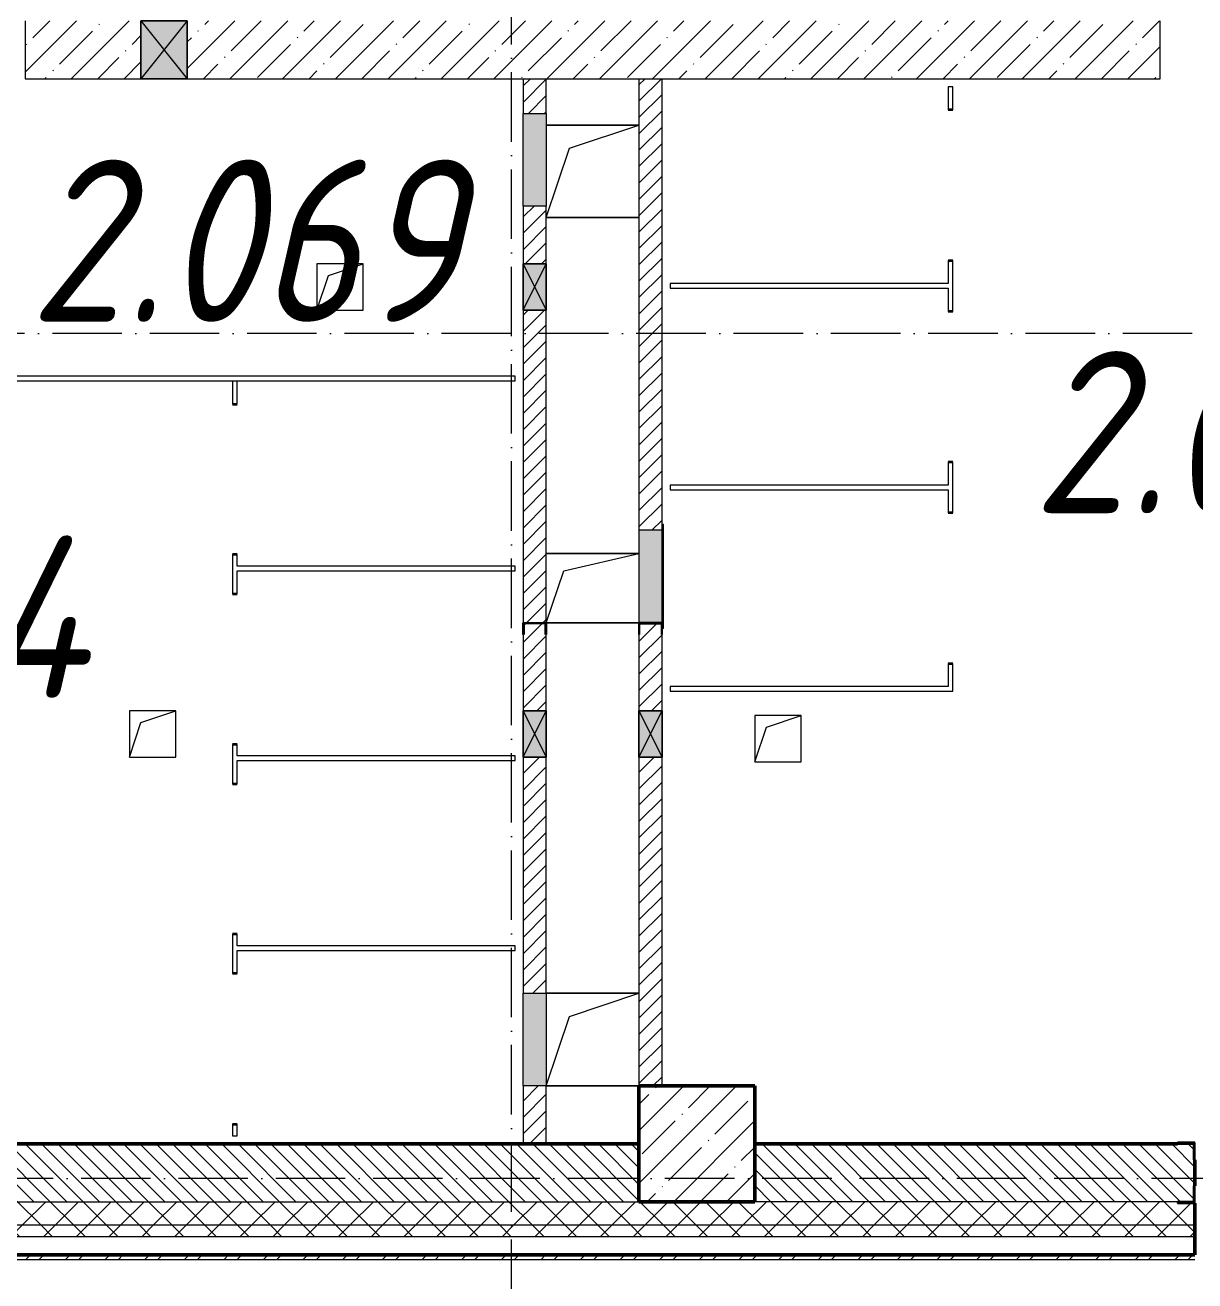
# Model space of a CAD drawing. Header units: millimetres. Extents: x -12989 to 629078, y -109036 to 555275.
# Drawn here: x 51010 to 56060, y 61453 to 66876 of the extents above; entities that cross this region are included whole.
import ezdxf

# ---------------------------------------------------------------- set-up
doc = ezdxf.new("R2010")
doc.units = ezdxf.units.MM
doc.linetypes.add('50_200_ШТРИХ_1Т_ш5_п1_п1_', pattern=[700, 500, -100, 0, -100])
for name, color, linetype, lineweight in [('A-DETL-GENF-OTLN', 7, 'Continuous', 9), ('A-DOOR-OPNG-MCUT', 7, 'Continuous', 35), ('A-FLOR-____-OTLN', 7, 'Continuous', 9), ('A-GENM-____-MCUT', 7, 'Continuous', 25), ('A-GENM-____-OTLN', 7, 'Continuous', 9), ('A-GENM-____-OTLN-1', 7, 'Continuous', 25), ('A-GLAZ-____-OTLN', 7, 'Continuous', 9), ('A-WALL-____-MCUT-1', 7, 'Continuous', 9), ('A-WALL-____-MCUT-2', 7, 'Continuous', 50), ('A-WALL-____-MCUT-3', 7, 'Continuous', 9), ('A-WALL-____-PATT-1', 7, 'Continuous', 9), ('A-WALL-FNSH-MCUT-1', 7, 'Continuous', 9), ('S-COLS-____-MCUT', 7, 'Continuous', 50), ('S-COLS-____-OTLN', 7, 'Continuous', 9), ('S-GRID-____-OTLN-1', 7, '50_200_ШТРИХ_1Т_ш5_п1_п1_', 9), ('Марки помещений', 7, 'Continuous', 9)]:
    doc.layers.add(name, color=color, linetype=linetype, lineweight=lineweight)
doc.layers.add('A-DOOR-____-OTLN-1', color=7, linetype='Continuous', lineweight=9, true_color=0xffffff)
doc.layers.add('A-GLAZ-____-OTLN-1', color=7, linetype='Continuous', lineweight=9, true_color=0xc0c0c0)
doc.styles.add('ISOCPEUR_I_3', font='isocpeui.ttf', dxfattribs={"width": 0.85, "height": 2.2})
pattern_1 = [(135, (43259.71, 63713.66), (-35.35534, -35.35534), [])]
pattern_2 = [(45, (43259.71, 63713.66), (-70.71068, 70.71068), []), (135, (43259.71, 63713.66), (-70.71068, -70.71068), [])]
pattern_3 = [(45, (43259.71, 63713.66), (-35.35534, 35.35534), [])]

# ---------------------------------------------------------------- blocks, each defined once
blk = doc.blocks.new('BSC_Колонна _Прямоугольная - 500х500-V64-АР1_План отверстий 2 этажа в осях 1-64_А-ГГ')
at = {"layer": 'S-COLS-____-OTLN'}
h = blk.add_hatch(dxfattribs=at)
h.set_pattern_fill('FP_93', color=256, style=0, pattern_type=2)
h.set_pattern_definition([(45, (-10650, 1668.96), (-114.0493, 114.0493), []), (45, (-10535.95, 1668.96), (-114.0493, 114.0493), [201.612, -40.322, 3.353, -36.97])])
h.paths.add_polyline_path([(-250, -250), (250, -250), (250, 250), (-250, 250)], flags=0)
at = {"layer": 'S-COLS-____-MCUT'}
for p, q in [((250, 250), (-250, 250)), ((-250, 250), (-250, -250)), ((250, -250), (250, 250)), ((-250, -250), (250, -250))]:
    blk.add_line(p, q, dxfattribs=at)
blk = doc.blocks.new('DOR_ДУ_распашная__1Ст_Прямоугольная_ШЕР - Вн_650х2100h_Кабинки С_у-17949503-АР1_План отверстий 2 этажа в осях 1-64_А-ГГ')
at = {"layer": 'A-DOOR-OPNG-MCUT'}
for p, q in [((-325, 10), (-325, -10)), ((325, -10), (325, 10))]:
    blk.add_line(p, q, dxfattribs=at)
blk = doc.blocks.new('DOR_ДУ_распашная__1Ст_Прямоугольная_ШЕР - Вн_650х2100h_Кабинки С_у-17949507-АР1_План отверстий 2 этажа в осях 1-64_А-ГГ')
at = {"layer": 'A-DOOR-OPNG-MCUT'}
for p, q in [((-325, -10), (-325, 10)), ((325, 10), (325, -10))]:
    blk.add_line(p, q, dxfattribs=at)
blk = doc.blocks.new('DOR_ДУ_распашная__1Ст_Прямоугольная_ШЕР - Вн_650х2100h_Кабинки С_у-19996353-АР1_План отверстий 2 этажа в осях 1-64_А-ГГ')
at = {"layer": 'A-DOOR-OPNG-MCUT'}
for p, q in [((-325, 10), (-325, -10)), ((325, -10), (325, 10))]:
    blk.add_line(p, q, dxfattribs=at)
blk = doc.blocks.new('Фахверк_СКБ_Уголок - 250_2700-27497298-АР1_План отверстий 2 этажа в осях 1-64_А-ГГ')
at = {"layer": 'A-GENM-____-MCUT'}
for p, q in [((200, 181), (125, 181)), ((125, 181), (125, 106)), ((131, 106), (131, 175)), ((131, 175), (200, 175)), ((200, 175), (200, 181)), ((125, 106), (131, 106)), ((131, -6), (125, -6)), ((125, -6), (125, -81)), ((131, -75), (131, -6)), ((125, -81), (200, -81)), ((200, -75), (131, -75)), ((200, -81), (200, -75))]:
    blk.add_line(p, q, dxfattribs=at)
blk = doc.blocks.new('154_Фахверк_СКБ_Швеллер - Тип_100_3960-28331862-АР1_План отверстий 2 этажа в осях 1-64_А-ГГ')
at = {"layer": 'A-GENM-____-MCUT'}
for p, q in [((175, 50), (125, 50)), ((125, 50), (125, -50)), ((128, 47), (175, 47)), ((128, -47), (128, 47)), ((175, 47), (175, 50)), ((125, -50), (175, -50)), ((175, -47), (128, -47)), ((175, -50), (175, -47))]:
    blk.add_line(p, q, dxfattribs=at)
blk = doc.blocks.new('154_Фахверк_СКБ_Швеллер - Тип_100_3960-28333271-АР1_План отверстий 2 этажа в осях 1-64_А-ГГ')
at = {"layer": 'A-GENM-____-MCUT'}
for p, q in [((125, 50), (175, 50)), ((125, -50), (125, 50)), ((128, 47), (128, -47)), ((175, 47), (128, 47)), ((175, 50), (175, 47)), ((175, -50), (125, -50)), ((128, -47), (175, -47)), ((175, -47), (175, -50))]:
    blk.add_line(p, q, dxfattribs=at)
blk = doc.blocks.new('AR_Отверстие Ниша - Лючок-32405868-АР1_План отверстий 2 этажа в осях 1-64_А-ГГ')
at = {"layer": 'A-GLAZ-____-OTLN'}
blk.add_hatch(color=256, dxfattribs=at).paths.add_polyline_path([(-200, -50), (200, -50), (200, 50), (-200, 50), (-200, -47)], flags=0)
for p, q in [((200, 50), (-200, 50)), ((200, -50), (200, 50)), ((-200, -50), (200, -50))]:
    blk.add_line(p, q, dxfattribs=at)
blk = doc.blocks.new('Л_Общий_Лючок - Лючок-29677405-АР1_План отверстий 2 этажа в осях 1-64_А-ГГ')
at = {"layer": 'A-GLAZ-____-OTLN-1'}
blk.add_hatch(color=256, dxfattribs=at).paths.add_polyline_path([(400, 0), (424, 0), (424, 6), (-24, 6), (-24, 0), (0, 0)], flags=0)
at = {"layer": 'A-GLAZ-____-OTLN'}
for p, q in [((424, 6), (-24, 6)), ((-24, 6), (-24, 0)), ((424, 6), (424, 0))]:
    blk.add_line(p, q, dxfattribs=at)
blk = doc.blocks.new('AR_Отверстие Ниша - Лючок-32405936-АР1_План отверстий 2 этажа в осях 1-64_А-ГГ')
at = {"layer": 'A-GLAZ-____-OTLN'}
blk.add_hatch(color=256, dxfattribs=at).paths.add_polyline_path([(-200, -50), (200, -50), (200, 50), (-200, 50)], flags=0)
for p, q in [((-200, 50), (200, 50)), ((-200, -50), (-200, 50)), ((200, 50), (200, -50)), ((200, -50), (-200, -50))]:
    blk.add_line(p, q, dxfattribs=at)
blk = doc.blocks.new('AR_Отверстие Ниша - Лючок-32405898-АР1_План отверстий 2 этажа в осях 1-64_А-ГГ')
at = {"layer": 'A-GLAZ-____-OTLN'}
blk.add_hatch(color=256, dxfattribs=at).paths.add_polyline_path([(-200, -50), (200, -50), (200, 50), (-200, 50)], flags=0)
for p, q in [((-200, 50), (200, 50)), ((-200, -50), (-200, 50)), ((200, 50), (200, -50)), ((200, -50), (-200, -50))]:
    blk.add_line(p, q, dxfattribs=at)
blk = doc.blocks.new('AR_Отверстие прямоугольное _в стене_ - AR_Отверстие прямоугольное _в стене__ВК-32402728-АР1_План отверстий 2 этажа в осях 1-64_А-ГГ')
at = {"layer": 'A-GLAZ-____-OTLN'}
blk.add_hatch(color=256, dxfattribs=at).paths.add_polyline_path([(-100, -50), (100, -50), (100, 50), (-100, 50)], flags=0)
at = {"layer": 'A-DETL-GENF-OTLN'}
for p, q in [((-100, -50), (-100, 50)), ((-100, 50), (100, 50)), ((100, 50), (-100, -50)), ((-100, 50), (100, -50)), ((100, 50), (-100, 50)), ((-100, 50), (-100, -50)), ((100, 50), (100, -50)), ((100, -50), (100, 50)), ((100, -50), (-100, -50)), ((-100, -50), (100, -50))]:
    blk.add_line(p, q, dxfattribs=at)
blk = doc.blocks.new('AR_Отверстие прямоугольное _в стене_ - AR_Отверстие прямоугольное _в стене__ВК-32402434-АР1_План отверстий 2 этажа в осях 1-64_А-ГГ')
at = {"layer": 'A-GLAZ-____-OTLN'}
blk.add_hatch(color=256, dxfattribs=at).paths.add_polyline_path([(-100, -50), (100, -50), (100, 50), (-100, 50)], flags=0)
at = {"layer": 'A-DETL-GENF-OTLN'}
for p, q in [((-100, -50), (-100, 50)), ((-100, 50), (100, 50)), ((100, 50), (-100, -50)), ((-100, 50), (100, -50)), ((100, 50), (-100, 50)), ((-100, 50), (-100, -50)), ((100, 50), (100, -50)), ((100, -50), (100, 50)), ((100, -50), (-100, -50)), ((-100, -50), (100, -50))]:
    blk.add_line(p, q, dxfattribs=at)
blk = doc.blocks.new('AR_Отверстие прямоугольное _в плите_ - AR_Отверстие прямоугольное _в плите_-30459207-АР1_План отверстий 2 этажа в осях 1-64_А-ГГ')
at = {"layer": 'A-GENM-____-OTLN'}
for p, q in [((100, 100), (-100, 100)), ((-100, 100), (-100, -100)), ((-50, 50), (100, 100)), ((100, -100), (100, 100)), ((-100, -100), (-50, 50)), ((-100, -100), (100, -100))]:
    blk.add_line(p, q, dxfattribs=at)
blk = doc.blocks.new('AR_Отверстие прямоугольное _в плите_ - AR_Отверстие прямоугольное _в плите_-30459211-АР1_План отверстий 2 этажа в осях 1-64_А-ГГ')
at = {"layer": 'A-GENM-____-OTLN'}
for p, q in [((200, 200), (-200, 200)), ((-100, 100), (200, 200)), ((-200, -200), (-100, 100)), ((-200, -200), (200, -200))]:
    blk.add_line(p, q, dxfattribs=at)
blk = doc.blocks.new('AR_Отверстие прямоугольное _в плите_ - AR_Отверстие прямоугольное _в плите_-30459214-АР1_План отверстий 2 этажа в осях 1-64_А-ГГ')
at = {"layer": 'A-GENM-____-OTLN'}
for p, q in [((200, 150), (-200, 150)), ((-125, 75), (200, 150)), ((-200, -150), (-125, 75)), ((-200, -150), (200, -150))]:
    blk.add_line(p, q, dxfattribs=at)
blk = doc.blocks.new('AR_Отверстие прямоугольное _в стене__БезПР - AR_Отверстие прямоугольное _в стене__БезПР-30229691-АР1_План отверстий 2 этажа в осях 1-64_А-ГГ')
at = {"layer": 'A-GLAZ-____-OTLN-1'}
blk.add_hatch(color=256, dxfattribs=at).paths.add_polyline_path([(100, -125), (100, 125), (-100, 125), (-100, -125)], flags=0)
at = {"layer": 'A-DETL-GENF-OTLN'}
for p, q in [((-100, -125), (-100, 125)), ((-100, 125), (100, 125)), ((100, 125), (-100, -125)), ((-100, 125), (100, -125)), ((100, 125), (-100, 125)), ((-100, 125), (-100, -125)), ((100, 125), (100, -125)), ((100, -125), (100, 125)), ((100, -125), (-100, -125)), ((-100, -125), (100, -125))]:
    blk.add_line(p, q, dxfattribs=at)
blk = doc.blocks.new('2этаж')
at = {"layer": 'S-GRID-____-OTLN-1', "color": 251, "ltscale": 0.6, "true_color": 0x636466}
for p, q in [((-5741.7, 454533.3), (-5741.7, 508896.9)), ((88359, 460847), (-20260.4, 460847)), ((88482.7, 457197), (-20260.4, 457197))]:
    blk.add_line(p, q, dxfattribs=at)

msp = doc.modelspace()

# ---------------------------------------------------------------- hatches: boundary and pattern name
at = {"layer": 'A-WALL-____-PATT-1'}
h = msp.add_hatch(dxfattribs=at)
h.set_pattern_fill('FP_25', color=256, style=0, pattern_type=2)
h.set_pattern_definition([(45, (43259.71, 63713.66), (-114.0493, 114.0493), []), (45, (43373.76, 63713.66), (-114.0493, 114.0493), [201.612, -40.322, 3.353, -36.97])])
h.paths.add_polyline_path([(55909.7115, 66644.7006), (55909.7115, 66894.7006), (51709.7115, 66894.7006), (51709.7115, 66644.7006), (55618.2719, 66644.7006)], flags=0)
h.paths.add_polyline_path([(51509.7115, 66644.7006), (51509.7115, 66894.7006), (51009.7115, 66894.7006), (51009.7115, 66644.7006)], flags=0)
h = msp.add_hatch(dxfattribs=at)
h.set_pattern_fill('FP_5', color=256, style=0, pattern_type=2)
h.set_pattern_definition(pattern_3)
h.paths.add_polyline_path([(53259.7115, 62044.7006), (53259.7115, 62294.7006), (53159.7115, 62294.7006), (53159.7115, 62044.7006)], flags=0)
h.paths.add_polyline_path([(53159.7115, 62694.7006), (53259.7115, 62694.7006), (53259.7115, 63714.7006), (53159.7115, 63714.7006), (53159.7115, 62729.5792)], flags=0)
h.paths.add_polyline_path([(53159.7115, 63914.7006), (53259.7115, 63914.7006), (53259.7115, 64244.7006), (53256.7115, 64244.7006), (53256.7115, 64291.7006), (53162.7115, 64291.7006), (53162.7115, 64244.7006), (53159.7115, 64244.7006)], flags=0)
h.paths.add_polyline_path([(53256.7115, 64294.7006), (53259.7115, 64294.7006), (53259.7115, 65644.7006), (53159.7115, 65644.7006), (53159.7115, 64294.7006), (53162.903, 64294.7006)], flags=0)
h.paths.add_polyline_path([(53259.7115, 65844.7006), (53259.7115, 66094.7006), (53159.7115, 66094.7006), (53159.7115, 65844.7006)], flags=0)
h.paths.add_polyline_path([(53159.7115, 66494.7006), (53259.7115, 66494.7006), (53259.7115, 66644.7006), (53159.7115, 66644.7006)], flags=0)
h = msp.add_hatch(dxfattribs=at)
h.set_pattern_fill('FP_5', color=256, style=0, pattern_type=2)
h.set_pattern_definition(pattern_3)
h.paths.add_polyline_path([(53659.7115, 62294.7006), (53759.7115, 62294.7006), (53759.7115, 63714.7006), (53659.7115, 63714.7006), (53659.7115, 62729.5792)], flags=0)
h.paths.add_polyline_path([(53759.7115, 63914.7006), (53759.7115, 64244.7006), (53756.7115, 64244.7006), (53756.7115, 64291.7006), (53662.7115, 64291.7006), (53662.7115, 64244.7006), (53659.7115, 64244.7006), (53659.7115, 63914.7006), (53756.7115, 63914.7006)], flags=0)
h.paths.add_polyline_path([(53759.7115, 64694.7006), (53759.7115, 66644.7006), (53659.7115, 66644.7006), (53659.7115, 64694.7006)], flags=0)
h = msp.add_hatch(dxfattribs=at)
h.set_pattern_fill('FP_6', color=256, style=0, pattern_type=2)
h.set_pattern_definition(pattern_1)
h.paths.add_polyline_path([(53659.7115, 61794.7006), (53659.7115, 62044.7006), (50665.7115, 62044.7006), (50665.7115, 61975.7006), (50659.7115, 61975.7006), (50659.7115, 61863.7006), (50665.7115, 61863.7006), (50665.7115, 61794.7006), (52083.3433, 61794.7006)], flags=0)
h.paths.add_polyline_path([(49584.7115, 61794.7006), (49653.7115, 61794.7006), (49653.7115, 61863.7006), (49659.7115, 61863.7006), (49659.7115, 61975.7006), (49653.7115, 61975.7006), (49653.7115, 62044.7006), (49059.7115, 62044.7006), (49059.7115, 61794.7006)], flags=0)
h = msp.add_hatch(dxfattribs=at)
h.set_pattern_fill('FP_6', color=256, style=0, pattern_type=2)
h.set_pattern_definition(pattern_1)
h.paths.add_polyline_path([(55984.7115, 61794.7006), (56053.7115, 61795.4901), (56053.7115, 61863.7006), (56059.7115, 61863.7006), (56059.7115, 61975.7006), (56053.7115, 61975.7006), (56053.7115, 62044.7006), (54159.7115, 62044.7006), (54159.7115, 61794.7006), (55618.2719, 61794.7006)], flags=0)
h.paths.add_polyline_path([(57134.7115, 61794.7006), (57659.7115, 61794.7006), (57659.7115, 62044.7006), (57065.7115, 62044.7006), (57065.7115, 61975.7006), (57059.7115, 61975.7006), (57059.7115, 61863.7006), (57065.7115, 61863.7006), (57065.7115, 61794.7006)], flags=0)
h = msp.add_hatch(dxfattribs=at)
h.set_pattern_fill('FP_1', color=256, style=0, pattern_type=2)
h.set_pattern_definition(pattern_2)
h.paths.add_polyline_path([(144509.7115, 61694.7006), (144509.7115, 61794.7006), (135484.7115, 61794.7006), (135484.7115, 61788.7006), (135409.7115, 61788.7006), (135409.7115, 61694.7006), (144009.7115, 61694.7006)], flags=0)
h.paths.add_polyline_path([(133609.7115, 61694.7006), (133609.7115, 61788.7006), (133534.7115, 61788.7006), (133534.7115, 61794.7006), (125659.7115, 61794.7006), (125659.7115, 61694.7006), (133386.7005, 61694.7006)], flags=0)
h.paths.add_polyline_path([(124159.7115, 61694.7006), (124659.7115, 61694.7006), (124659.7115, 61794.7006), (123534.7115, 61794.7006), (123534.7115, 61788.7006), (123459.7115, 61788.7006), (123459.7115, 61694.7006), (123534.7115, 61694.7006)], flags=0)
h.paths.add_polyline_path([(114259.7115, 61694.7006), (115659.7115, 61694.7006), (115659.7115, 61794.7006), (114334.7115, 61794.7006), (114334.7115, 61788.7006), (114259.7115, 61788.7006)], flags=0)
h.paths.add_polyline_path([(112109.7115, 61694.7006), (112459.7115, 61694.7006), (112459.7115, 61788.7006), (112384.7115, 61788.7006), (112384.7115, 61794.7006), (111334.7115, 61794.7006), (111334.7115, 61788.7006), (111259.7115, 61788.7006), (111259.7115, 61694.7006), (111609.7115, 61694.7006)], flags=0)
h.paths.add_polyline_path([(109459.4083, 61694.7006), (109459.4083, 61788.7006), (109384.7115, 61788.7006), (109384.7115, 61794.7006), (108334.7115, 61794.7006), (108334.7115, 61788.7006), (108259.7115, 61788.7006), (108259.7115, 61694.7006), (108642.2005, 61694.7006)], flags=0)
h.paths.add_polyline_path([(106459.7115, 61694.7006), (106459.7115, 61788.7006), (106384.7115, 61788.7006), (106384.7115, 61794.7006), (105334.7115, 61794.7006), (105334.7115, 61788.7006), (105259.7115, 61788.7006), (105259.7115, 61694.7006), (105991.0041, 61694.7006)], flags=0)
h.paths.add_polyline_path([(102609.7115, 61694.7006), (103459.7115, 61694.7006), (103459.7115, 61788.7006), (103384.7115, 61788.7006), (103384.7115, 61794.7006), (102334.7115, 61794.7006), (102334.7115, 61788.7006), (102259.7115, 61788.7006), (102259.701, 61694.7006), (102456.0755, 61694.7006)], flags=0)
h.paths.add_polyline_path([(97153.6826, 61694.7006), (97459.701, 61694.7006), (97459.701, 61788.7006), (97384.7115, 61788.7006), (97384.7115, 61794.7006), (96334.7115, 61794.7006), (96334.7115, 61788.7006), (96259.7115, 61788.7006), (96259.7062, 61694.7006), (97109.7115, 61694.7006)], flags=0)
h.paths.add_polyline_path([(93259.7115, 61694.7006), (94459.7062, 61694.7006), (94459.7062, 61788.7006), (94384.7115, 61788.7006), (94384.7115, 61794.7006), (93334.7115, 61794.7006), (93334.7115, 61788.7006), (93259.7115, 61788.7006)], flags=0)
h.paths.add_polyline_path([(90967.5576, 61694.7006), (91459.7115, 61694.7006), (91459.7115, 61788.7006), (91384.7115, 61788.7006), (91384.7115, 61794.7006), (90334.7115, 61794.7006), (90334.7115, 61788.7006), (90259.7115, 61788.7006), (90259.7115, 61694.7006), (90334.7115, 61694.7006)], flags=0)
h.paths.add_polyline_path([(88316.3612, 61694.7006), (88459.7115, 61694.7006), (88459.7115, 61788.7006), (88384.7115, 61788.7006), (88384.7115, 61794.7006), (87334.7115, 61794.7006), (87334.7115, 61788.7006), (87259.7115, 61788.7006), (87259.7115, 61694.7006), (88109.7115, 61694.7006)], flags=0)
h.paths.add_polyline_path([(85459.7115, 61694.7006), (85459.7115, 61788.7006), (85384.7115, 61788.7006), (85384.7115, 61794.7006), (84334.7115, 61794.7006), (84334.7115, 61788.7006), (84259.7115, 61788.7006), (84259.7115, 61694.7006), (85384.7115, 61694.7006)], flags=0)
h.paths.add_polyline_path([(82459.7115, 61694.7006), (82459.7115, 61788.7006), (82384.7115, 61789.3435), (82384.7115, 61794.7006), (81059.7115, 61794.7006), (81059.7115, 61694.7006), (82453.7115, 61694.7006)], flags=0)
h.paths.add_polyline_path([(78059.7115, 61694.7006), (79259.7115, 61694.7006), (79259.7115, 61788.7006), (79184.7115, 61788.7006), (79184.7115, 61794.7006), (78059.7115, 61794.7006)], flags=0)
h.paths.add_polyline_path([(76253.7115, 61694.7006), (76259.7115, 61694.7006), (76259.7115, 61788.7006), (76184.7115, 61788.7006), (76184.7115, 61794.7006), (75134.7115, 61794.7006), (75134.7115, 61788.7006), (75059.7115, 61788.7006), (75060.3791, 61694.7006), (76184.7115, 61694.7006)], flags=0)
h.paths.add_polyline_path([(73184.7115, 61694.7006), (73259.7115, 61694.7006), (73259.7115, 61788.7006), (73184.7115, 61788.7006), (73184.7115, 61794.7006), (72059.7115, 61794.7006), (72059.7115, 61694.7006), (72559.7115, 61694.7006)], flags=0)
h.paths.add_polyline_path([(69559.7115, 61694.7006), (70259.7115, 61694.7006), (70259.7115, 61788.7006), (70184.7115, 61788.7006), (70184.7115, 61794.7006), (69059.7115, 61794.7006), (69059.7115, 61694.7006)], flags=0)
h.paths.add_polyline_path([(67259.7115, 61694.7006), (67259.7115, 61788.7006), (67184.7115, 61788.7006), (67184.7115, 61794.7006), (66134.7115, 61794.7006), (66134.7115, 61788.7006), (66059.7115, 61788.7006), (66059.7115, 61694.7006), (66223.0576, 61694.7006)], flags=0)
h.paths.add_polyline_path([(64184.7115, 61694.7006), (64259.7115, 61694.7006), (64259.7115, 61788.7006), (64184.7115, 61788.7006), (64184.7115, 61794.7006), (63059.7115, 61794.7006), (63059.7115, 61694.7006), (63571.8612, 61694.7006)], flags=0)
h.paths.add_polyline_path([(60059.7115, 61694.7006), (61259.7115, 61694.7006), (61259.7115, 61788.7006), (61184.7115, 61788.7006), (61184.7115, 61794.7006), (60059.7115, 61794.7006)], flags=0)
h.paths.add_polyline_path([(58259.7115, 61694.7006), (58259.7115, 61788.7006), (58184.7115, 61788.7006), (58184.7115, 61794.7006), (57134.7115, 61794.7006), (57134.7115, 61788.7006), (57059.7115, 61788.7006), (57059.7115, 61694.7006), (58159.7115, 61694.7006)], flags=0)
h.paths.add_polyline_path([(56059.7115, 61694.7006), (56059.7115, 61788.7006), (55984.7115, 61788.7006), (55984.7115, 61794.7006), (50734.7115, 61794.7006), (50734.7115, 61788.7006), (50659.7115, 61788.7006), (50659.7115, 61694.7006), (55618.2719, 61694.7006)], flags=0)
h.paths.add_polyline_path([(48559.7115, 61694.7006), (49659.7115, 61694.7006), (49659.7115, 61788.7006), (49584.7115, 61788.7006), (49584.7115, 61794.7006), (40809.7115, 61794.7006), (40809.7115, 61694.7006), (48548.4147, 61694.7006)], flags=0)
h = msp.add_hatch(dxfattribs=at)
h.set_pattern_fill('FP_1', color=256, style=0, pattern_type=2)
h.set_pattern_definition(pattern_2)
h.paths.add_polyline_path([(144509.7115, 61644.7006), (144609.7115, 61644.7006), (144609.7115, 61694.7006), (135409.7115, 61694.7006), (135409.7115, 61644.7006), (143991.4863, 61644.7006)], flags=0)
h.paths.add_polyline_path([(132502.9684, 61644.7006), (133609.7115, 61644.7006), (133609.7115, 61694.7006), (125659.7115, 61694.7006), (125659.7115, 61644.7006), (131619.2363, 61644.7006)], flags=0)
h.paths.add_polyline_path([(123459.7115, 61644.7006), (124659.7115, 61644.7006), (124659.7115, 61694.7006), (123459.7115, 61694.7006)], flags=0)
h.paths.add_polyline_path([(115659.7115, 61644.7006), (115659.7115, 61694.7006), (114259.7115, 61694.7006), (114259.7115, 61644.7006), (114828.3255, 61644.7006)], flags=0)
h.paths.add_polyline_path([(112459.7115, 61644.7006), (112459.7115, 61694.7006), (111259.7115, 61694.7006), (111259.7115, 61644.7006), (112177.1291, 61644.7006)], flags=0)
h.paths.add_polyline_path([(108642.2005, 61644.7006), (109459.4083, 61644.7006), (109459.4083, 61694.7006), (108259.7115, 61694.7006), (108259.7115, 61644.7006)], flags=0)
h.paths.add_polyline_path([(106459.7115, 61644.7006), (106459.7115, 61694.7006), (105259.7115, 61694.7006), (105259.7115, 61644.7006), (105991.0041, 61644.7006)], flags=0)
h.paths.add_polyline_path([(103339.8077, 61644.7006), (103459.7115, 61644.7006), (103459.7115, 61694.7006), (102259.701, 61694.7006), (102259.701, 61644.7006), (102456.0755, 61644.7006)], flags=0)
h.paths.add_polyline_path([(97459.701, 61644.7006), (97459.701, 61694.7006), (96259.7062, 61694.7006), (96259.7062, 61644.7006), (97153.6826, 61644.7006)], flags=0)
h.paths.add_polyline_path([(94459.7062, 61644.7006), (94459.7062, 61694.7006), (93259.7115, 61694.7006), (93259.7115, 61644.7006), (93618.7541, 61644.7006)], flags=0)
h.paths.add_polyline_path([(90259.7115, 61644.7006), (91459.7115, 61644.7006), (91459.7115, 61694.7006), (90259.7115, 61694.7006)], flags=0)
h.paths.add_polyline_path([(88316.3612, 61644.7006), (88459.7115, 61644.7006), (88459.7115, 61694.7006), (87259.7115, 61694.7006), (87259.7115, 61644.7006), (87432.6291, 61644.7006)], flags=0)
h.paths.add_polyline_path([(85459.7115, 61644.7006), (85459.7115, 61694.7006), (84259.7115, 61694.7006), (84259.7115, 61644.7006), (84781.4326, 61644.7006)], flags=0)
h.paths.add_polyline_path([(82130.2362, 61644.7006), (82459.7115, 61644.7006), (82459.7115, 61694.7006), (81059.7115, 61694.7006), (81059.7115, 61644.7006), (81246.5041, 61644.7006)], flags=0)
h.paths.add_polyline_path([(79259.7115, 61644.7006), (79259.7115, 61694.7006), (78059.7115, 61694.7006), (78059.7115, 61644.7006), (78595.3076, 61644.7006)], flags=0)
h.paths.add_polyline_path([(76259.7115, 61644.7006), (76259.7115, 61694.7006), (75059.7115, 61694.7006), (75060.3791, 61644.7006)], flags=0)
h.paths.add_polyline_path([(73259.7115, 61644.7006), (73259.7115, 61694.7006), (72059.7115, 61694.7006), (72059.7115, 61644.7006)], flags=0)
h.paths.add_polyline_path([(69059.7115, 61644.7006), (70259.7115, 61644.7006), (70259.7115, 61694.7006), (69059.7115, 61694.7006)], flags=0)
h.paths.add_polyline_path([(67259.7115, 61644.7006), (67259.7115, 61694.7006), (66059.7115, 61694.7006), (66059.7115, 61644.7006), (66223.0576, 61644.7006)], flags=0)
h.paths.add_polyline_path([(64259.7115, 61644.7006), (64259.7115, 61694.7006), (63059.7115, 61694.7006), (63059.7115, 61644.7006), (63571.8612, 61644.7006)], flags=0)
h.paths.add_polyline_path([(61259.7115, 61644.7006), (61259.7115, 61694.7006), (60059.7115, 61694.7006), (60059.7115, 61644.7006), (60920.6648, 61644.7006)], flags=0)
h.paths.add_polyline_path([(58259.7115, 61644.7006), (58259.7115, 61694.7006), (57059.7115, 61694.7006), (57059.7115, 61644.7006), (57385.7362, 61644.7006)], flags=0)
h.paths.add_polyline_path([(56059.7115, 61644.7006), (56059.7115, 61694.7006), (50659.7115, 61694.7006), (50659.7115, 61644.7006), (55618.2719, 61644.7006)], flags=0)
h.paths.add_polyline_path([(49659.7115, 61644.7006), (49659.7115, 61694.7006), (40709.7115, 61694.7006), (40709.7115, 61644.7006), (48548.4147, 61644.7006)], flags=0)
h = msp.add_hatch(dxfattribs=at)
h.set_pattern_fill('FP_3', color=256, style=0, pattern_type=2)
h.set_pattern_definition([(45, (43259.71, 63713.66), (-85.5366, 85.5366), []), (45, (43316.74, 63713.66), (-85.5366, 85.5366), [])])
h.paths.add_polyline_path([(81060.7115, 61544.7006), (81574.7115, 61544.7006), (81574.7115, 61564.7006), (81060.7115, 61564.7006)], flags=0)
h.paths.add_polyline_path([(78595.3076, 61544.7006), (79259.7115, 61544.7006), (79259.7115, 61564.7006), (78059.7115, 61564.7006), (78059.7115, 61544.7006)], flags=0)
h.paths.add_polyline_path([(76259.7115, 61544.7006), (76259.7115, 61564.7006), (75060.7115, 61564.7006), (75060.7115, 61544.7006)], flags=0)
h.paths.add_polyline_path([(73259.7115, 61544.7006), (73259.7115, 61564.7006), (72059.7115, 61564.7006), (72059.7115, 61544.7006)], flags=0)
h.paths.add_polyline_path([(69757.9862, 61544.7006), (70259.7115, 61544.7006), (70259.7115, 61564.7006), (69060.7115, 61564.7006), (69060.7115, 61544.7006)], flags=0)
h.paths.add_polyline_path([(67259.7115, 61544.7006), (67259.7115, 61564.7006), (66059.7115, 61564.7006), (66059.7115, 61544.7006), (66223.0576, 61544.7006)], flags=0)
h.paths.add_polyline_path([(63571.8612, 61544.7006), (64259.7115, 61544.7006), (64259.7115, 61564.7006), (63059.7115, 61564.7006), (63059.7115, 61544.7006)], flags=0)
h.paths.add_polyline_path([(60920.6648, 61544.7006), (61259.7115, 61544.7006), (61259.7115, 61564.7006), (60059.7115, 61564.7006), (60059.7115, 61544.7006)], flags=0)
h.paths.add_polyline_path([(57385.7362, 61544.7006), (58259.7115, 61544.7006), (58259.7115, 61564.7006), (57059.7115, 61564.7006), (57059.7115, 61544.7006)], flags=0)
h.paths.add_polyline_path([(55618.2719, 61544.7006), (56059.7115, 61544.7006), (56059.7115, 61564.7006), (50659.7115, 61564.7006), (50659.7115, 61544.7006), (53850.8076, 61544.7006)], flags=0)
h.paths.add_polyline_path([(48548.4147, 61544.7006), (49659.7115, 61544.7006), (49659.7115, 61564.7006), (40579.7115, 61564.7006), (40579.7115, 61544.7006), (46780.9505, 61544.7006)], flags=0)

# ---------------------------------------------------------------- linework, layer by layer
at = {"layer": 'A-FLOR-____-OTLN'}
for p, q in [((53259.7115, 66444.7006), (53659.7115, 66444.7006)), ((53659.7115, 66044.7006), (53259.7115, 66044.7006)), ((53259.7115, 64594.7006), (53659.7115, 64594.7006)), ((53659.7115, 64294.7006), (53259.7115, 64294.7006)), ((53259.7115, 62694.7006), (53659.7115, 62694.7006)), ((53659.7115, 62294.7006), (53259.7115, 62294.7006))]:
    msp.add_line(p, q, dxfattribs=at)
at = {"layer": 'A-WALL-____-MCUT-1'}
for p, q in [((51009.7115, 66894.7006), (51009.7115, 66644.7006)), ((55909.7115, 66644.7006), (55909.7115, 66894.7006)), ((51009.7115, 66644.7006), (51509.7115, 66644.7006)), ((51709.7115, 66644.7006), (55909.7115, 66644.7006))]:
    msp.add_line(p, q, dxfattribs=at)
at = {"layer": 'A-WALL-____-MCUT-2'}
for p, q in [((53659.7115, 62044.7006), (50734.7115, 62044.7006)), ((55984.7115, 62044.7006), (54159.7115, 62044.7006)), ((56059.7115, 61863.7006), (56059.7115, 61975.7006)), ((56059.7115, 61564.7006), (56059.7115, 61788.7006)), ((50659.7115, 61564.7006), (56059.7115, 61564.7006))]:
    msp.add_line(p, q, dxfattribs=at)
at = {"layer": 'A-WALL-____-MCUT-3'}
for p, q in [((50734.7115, 61794.7006), (53659.7115, 61794.7006)), ((55984.7115, 61794.7006), (54159.7115, 61794.7006)), ((50659.7115, 61694.7006), (56059.7115, 61694.7006)), ((50659.7115, 61644.7006), (56059.7115, 61644.7006))]:
    msp.add_line(p, q, dxfattribs=at)
at = {"layer": 'A-WALL-FNSH-MCUT-1'}
for p, q in [((53159.7115, 66644.7006), (53159.7115, 66494.7006)), ((53259.7115, 66494.7006), (53259.7115, 66644.7006)), ((53659.7115, 66644.7006), (53659.7115, 64694.7006)), ((53759.7115, 64694.7006), (53759.7115, 66644.7006)), ((55014.7115, 66609.7006), (54994.7115, 66609.7006)), ((54994.7115, 66609.7006), (54994.7115, 66509.7006)), ((55014.7115, 66509.7006), (55014.7115, 66609.7006)), ((53159.7115, 66094.7006), (53159.7115, 65844.7006)), ((53259.7115, 65844.7006), (53259.7115, 66094.7006)), ((54994.7115, 65859.7006), (54994.7115, 65759.7006)), ((55014.7115, 65639.7006), (55014.7115, 65859.7006)), ((54994.7115, 65759.7006), (53794.7115, 65759.7006)), ((53794.7115, 65759.7006), (53794.7115, 65739.7006)), ((53794.7115, 65739.7006), (54994.7115, 65739.7006)), ((54994.7115, 65739.7006), (54994.7115, 65639.7006)), ((53159.7115, 65644.7006), (53159.7115, 64294.7006)), ((53259.7115, 64294.7006), (53259.7115, 65644.7006)), ((53124.7115, 65359.7006), (50634.7115, 65359.7006)), ((53124.7115, 65339.7006), (53124.7115, 65359.7006)), ((50614.7115, 65339.7006), (53124.7115, 65339.7006)), ((51904.7115, 65339.7006), (51904.7115, 65239.7006)), ((51924.7115, 65239.7006), (51924.7115, 65339.7006)), ((54994.7115, 64989.7006), (54994.7115, 64889.7006)), ((55014.7115, 64769.7006), (55014.7115, 64989.7006)), ((54994.7115, 64889.7006), (53794.7115, 64889.7006)), ((53794.7115, 64889.7006), (53794.7115, 64869.7006)), ((53794.7115, 64869.7006), (54994.7115, 64869.7006)), ((54994.7115, 64869.7006), (54994.7115, 64769.7006)), ((51904.7115, 64589.7006), (51904.7115, 64419.7006)), ((51924.7115, 64539.7006), (51924.7115, 64589.7006)), ((53124.7115, 64539.7006), (51924.7115, 64539.7006)), ((53124.7115, 64519.7006), (53124.7115, 64539.7006)), ((51924.7115, 64419.7006), (51924.7115, 64519.7006)), ((51924.7115, 64519.7006), (53124.7115, 64519.7006)), ((53159.7115, 64244.7006), (53159.7115, 63914.7006)), ((53259.7115, 63914.7006), (53259.7115, 64244.7006)), ((53659.7115, 64244.7006), (53659.7115, 63914.7006)), ((53759.7115, 63914.7006), (53759.7115, 64244.7006)), ((54994.7115, 64119.7006), (54994.7115, 64019.7006)), ((55014.7115, 63999.7006), (55014.7115, 64119.7006)), ((54994.7115, 64019.7006), (53794.7115, 64019.7006)), ((53794.7115, 64019.7006), (53794.7115, 63999.7006)), ((53794.7115, 63999.7006), (55014.7115, 63999.7006)), ((51904.7115, 63769.7006), (51904.7115, 63599.7006)), ((51924.7115, 63719.7006), (51924.7115, 63769.7006)), ((53124.7115, 63719.7006), (51924.7115, 63719.7006)), ((51924.7115, 63599.7006), (51924.7115, 63699.7006)), ((51924.7115, 63699.7006), (53124.7115, 63699.7006)), ((53124.7115, 63699.7006), (53124.7115, 63719.7006)), ((53159.7115, 63714.7006), (53159.7115, 62694.7006)), ((53259.7115, 62694.7006), (53259.7115, 63714.7006)), ((53659.7115, 63714.7006), (53659.7115, 62294.7006)), ((53759.7115, 62294.7006), (53759.7115, 63714.7006)), ((51904.7115, 62949.7006), (51904.7115, 62779.7006)), ((51924.7115, 62899.7006), (51924.7115, 62949.7006)), ((53124.7115, 62899.7006), (51924.7115, 62899.7006)), ((51924.7115, 62779.7006), (51924.7115, 62879.7006)), ((51924.7115, 62879.7006), (53124.7115, 62879.7006)), ((53124.7115, 62879.7006), (53124.7115, 62899.7006)), ((53159.7115, 62294.7006), (53159.7115, 62044.7006)), ((53259.7115, 62044.7006), (53259.7115, 62294.7006)), ((51904.7115, 62129.7006), (51904.7115, 62079.7006)), ((51924.7115, 62079.7006), (51924.7115, 62129.7006)), ((51904.7115, 62079.7006), (51924.7115, 62079.7006)), ((53159.7115, 62044.7006), (53259.7115, 62044.7006)), ((50659.7115, 61544.7006), (56059.7115, 61544.7006))]:
    msp.add_line(p, q, dxfattribs=at)

# ---------------------------------------------------------------- block references
msp.add_blockref('2этаж', (58851.3748, -395302.2823))
at = {"layer": 'A-DOOR-____-OTLN-1'}
for name, p, rotation in [('DOR_ДУ_распашная__1Ст_Прямоугольная_ШЕР - Вн_650х2100h_Кабинки С_у-17949503-АР1_План отверстий 2 этажа в осях 1-64_А-ГГ', (55004.7115, 66184.7006), 269.9999999999989), ('DOR_ДУ_распашная__1Ст_Прямоугольная_ШЕР - Вн_650х2100h_Кабинки С_у-17949503-АР1_План отверстий 2 этажа в осях 1-64_А-ГГ', (55004.7115, 65314.7006), 269.9999999999989), ('DOR_ДУ_распашная__1Ст_Прямоугольная_ШЕР - Вн_650х2100h_Кабинки С_у-17949507-АР1_План отверстий 2 этажа в осях 1-64_А-ГГ', (51914.7115, 64914.7006), 270.0000000000007), ('DOR_ДУ_распашная__1Ст_Прямоугольная_ШЕР - Вн_650х2100h_Кабинки С_у-17949503-АР1_План отверстий 2 этажа в осях 1-64_А-ГГ', (55004.7115, 64444.7006), 269.9999999999989), ('DOR_ДУ_распашная__1Ст_Прямоугольная_ШЕР - Вн_650х2100h_Кабинки С_у-17949507-АР1_План отверстий 2 этажа в осях 1-64_А-ГГ', (51914.7115, 64094.7006), 270.0000000000007), ('DOR_ДУ_распашная__1Ст_Прямоугольная_ШЕР - Вн_650х2100h_Кабинки С_у-17949507-АР1_План отверстий 2 этажа в осях 1-64_А-ГГ', (51914.7115, 63274.7006), 270.0000000000007), ('DOR_ДУ_распашная__1Ст_Прямоугольная_ШЕР - Вн_650х2100h_Кабинки С_у-19996353-АР1_План отверстий 2 этажа в осях 1-64_А-ГГ', (51914.7115, 62454.7006), 90.00000000000065)]:
    msp.add_blockref(name, p, dxfattribs=dict(at, rotation=rotation))
at = {"layer": 'A-GENM-____-OTLN'}
for name, p in [('AR_Отверстие прямоугольное _в плите_ - AR_Отверстие прямоугольное _в плите_-30459211-АР1_План отверстий 2 этажа в осях 1-64_А-ГГ', (53459.7115, 66244.7006)), ('AR_Отверстие прямоугольное _в плите_ - AR_Отверстие прямоугольное _в плите_-30459207-АР1_План отверстий 2 этажа в осях 1-64_А-ГГ', (52369.7115, 65744.7006)), ('AR_Отверстие прямоугольное _в плите_ - AR_Отверстие прямоугольное _в плите_-30459214-АР1_План отверстий 2 этажа в осях 1-64_А-ГГ', (53459.7115, 64444.7006)), ('AR_Отверстие прямоугольное _в плите_ - AR_Отверстие прямоугольное _в плите_-30459207-АР1_План отверстий 2 этажа в осях 1-64_А-ГГ', (51559.7115, 63814.7006)), ('AR_Отверстие прямоугольное _в плите_ - AR_Отверстие прямоугольное _в плите_-30459207-АР1_План отверстий 2 этажа в осях 1-64_А-ГГ', (54259.7115, 63794.7006)), ('AR_Отверстие прямоугольное _в плите_ - AR_Отверстие прямоугольное _в плите_-30459211-АР1_План отверстий 2 этажа в осях 1-64_А-ГГ', (53459.7115, 62494.7006))]:
    msp.add_blockref(name, p, dxfattribs=at)
at = {"layer": 'A-GENM-____-OTLN-1'}
for name, p, rotation in [('154_Фахверк_СКБ_Швеллер - Тип_100_3960-28333271-АР1_План отверстий 2 этажа в осях 1-64_А-ГГ', (53209.7115, 64419.7006), 269.9999999999997), ('154_Фахверк_СКБ_Швеллер - Тип_100_3960-28331862-АР1_План отверстий 2 этажа в осях 1-64_А-ГГ', (53709.7115, 64419.7006), 269.9999999999997), ('Фахверк_СКБ_Уголок - 250_2700-27497298-АР1_План отверстий 2 этажа в осях 1-64_А-ГГ', (56184.7115, 61969.7006), 180)]:
    msp.add_blockref(name, p, dxfattribs=dict(at, rotation=rotation))
at = {"layer": 'A-GLAZ-____-OTLN'}
msp.add_blockref('AR_Отверстие прямоугольное _в стене__БезПР - AR_Отверстие прямоугольное _в стене__БезПР-30229691-АР1_План отверстий 2 этажа в осях 1-64_А-ГГ', (51609.7115, 66769.7006), dxfattribs=at)
for name, p, rotation in [('AR_Отверстие Ниша - Лючок-32405898-АР1_План отверстий 2 этажа в осях 1-64_А-ГГ', (53209.7115, 66294.7006), 89.9999999999997), ('AR_Отверстие прямоугольное _в стене_ - AR_Отверстие прямоугольное _в стене__ВК-32402434-АР1_План отверстий 2 этажа в осях 1-64_А-ГГ', (53209.7115, 65744.7006), 89.9999999999997), ('Л_Общий_Лючок - Лючок-29677405-АР1_План отверстий 2 этажа в осях 1-64_А-ГГ', (53759.7115, 64694.7006), 269.9999999999996), ('AR_Отверстие Ниша - Лючок-32405868-АР1_План отверстий 2 этажа в осях 1-64_А-ГГ', (53709.7115, 64494.7006), 89.9999999999997), ('AR_Отверстие прямоугольное _в стене_ - AR_Отверстие прямоугольное _в стене__ВК-32402434-АР1_План отверстий 2 этажа в осях 1-64_А-ГГ', (53209.7115, 63814.7006), 89.9999999999997), ('AR_Отверстие прямоугольное _в стене_ - AR_Отверстие прямоугольное _в стене__ВК-32402728-АР1_План отверстий 2 этажа в осях 1-64_А-ГГ', (53709.7115, 63814.7006), 89.9999999999997), ('AR_Отверстие Ниша - Лючок-32405936-АР1_План отверстий 2 этажа в осях 1-64_А-ГГ', (53209.7115, 62494.7006), 89.9999999999997)]:
    msp.add_blockref(name, p, dxfattribs=dict(at, rotation=rotation))
at = {"layer": 'S-COLS-____-OTLN'}
msp.add_blockref('BSC_Колонна _Прямоугольная - 500х500-V64-АР1_План отверстий 2 этажа в осях 1-64_А-ГГ', (53909.7115, 62044.7006), dxfattribs=at)

# ---------------------------------------------------------------- texts
at = {"layer": 'Марки помещений', "char_height": 700, "attachment_point": 1, "style": 'ISOCPEUR_I_3'}
for s, insert, width in [('2.069', (51026.7086, 66295.1115), 785.65375), ('2.051', (55358.4876, 65468.2665), 737.5525), ('2.054', (49403.5506, 64669.9852), 817.72125)]:
    msp.add_mtext(s, dxfattribs=dict(at, insert=insert, width=width))

doc.saveas('drawing.dxf')
